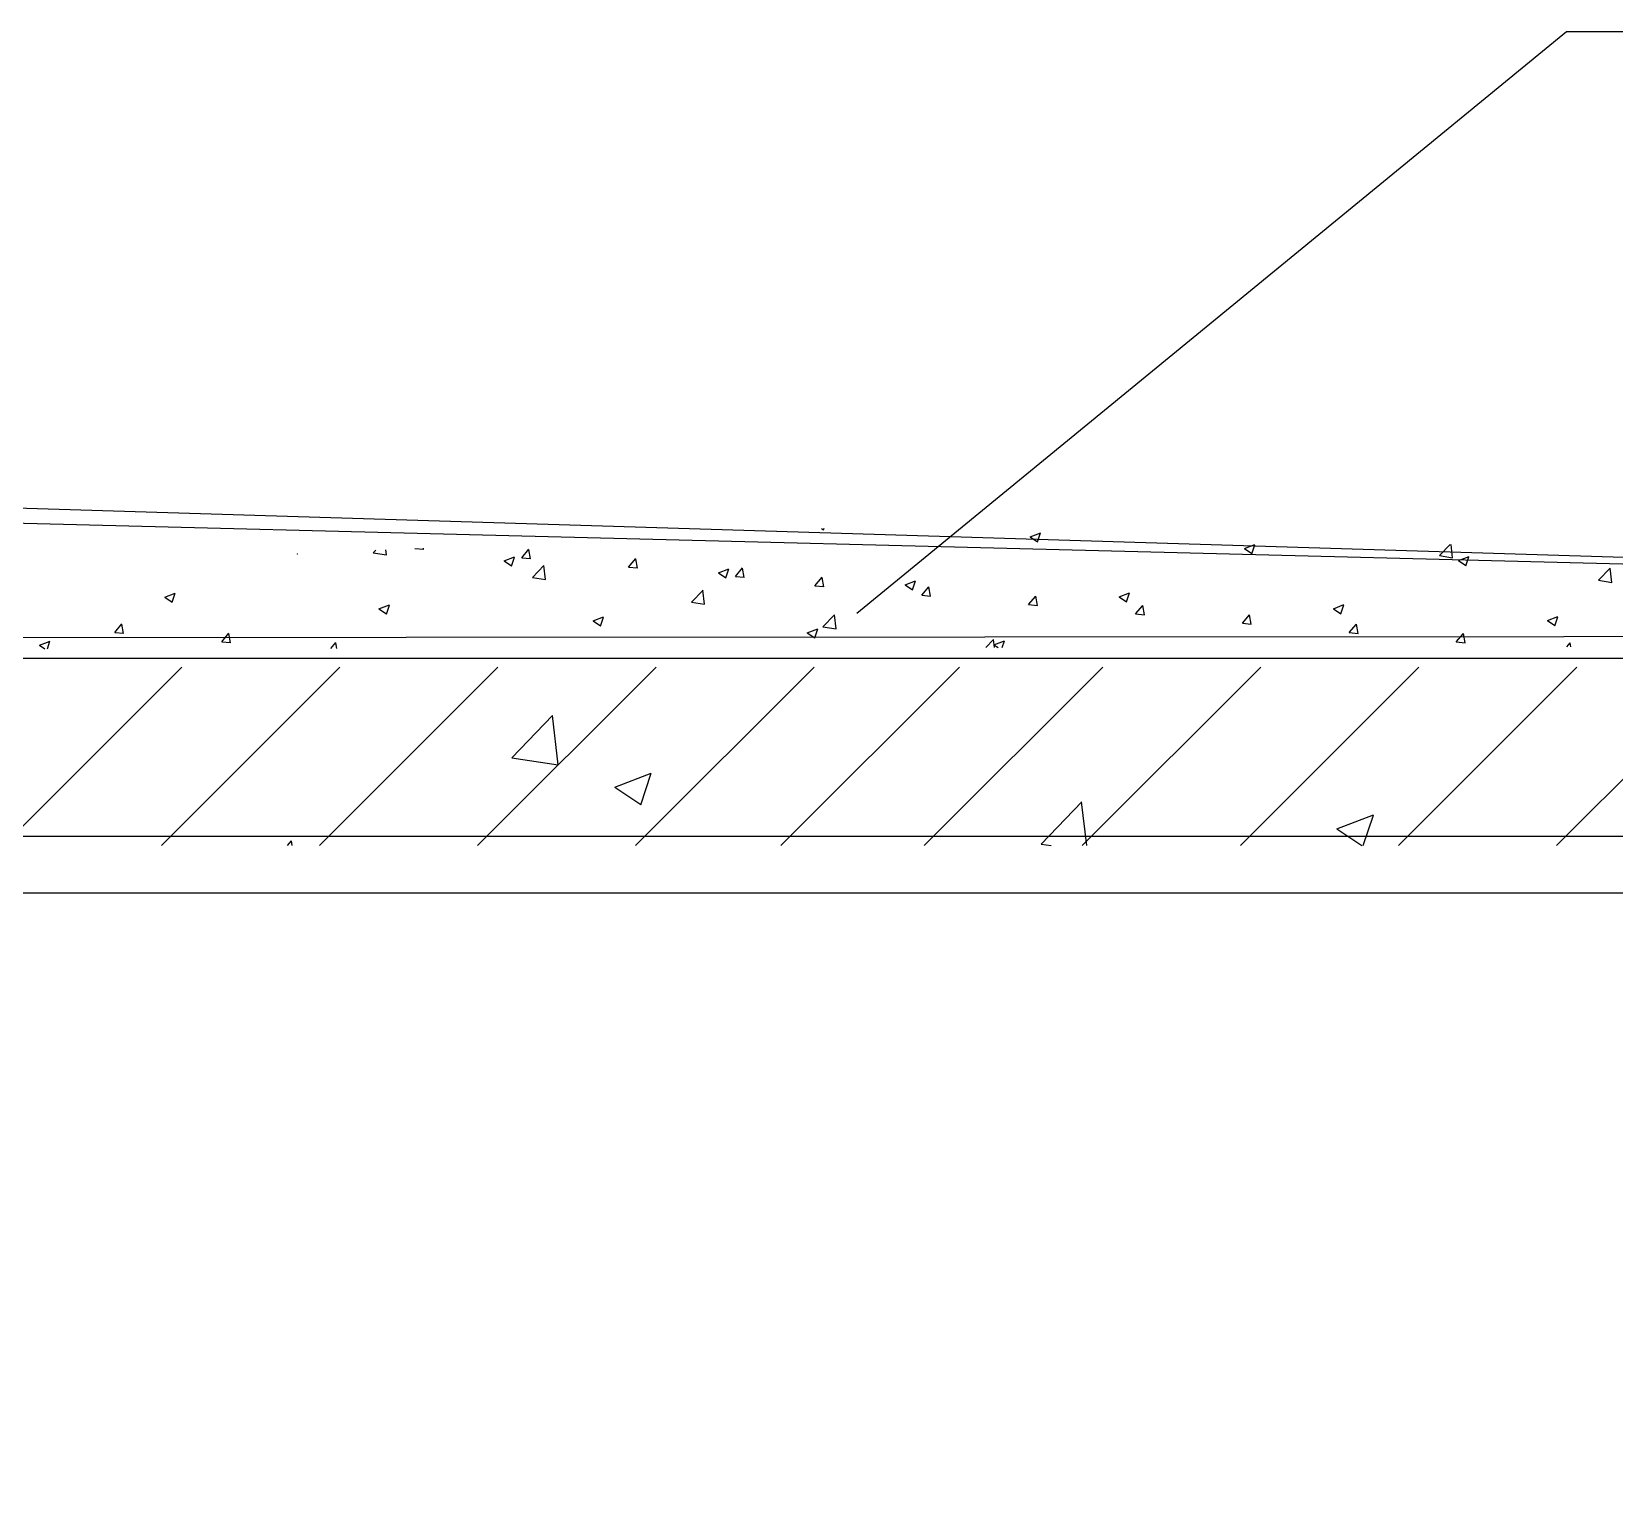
# Model space of a CAD drawing. Header units: metres. Extents: x 169789 to 254571, y -54633 to 5590.
# Drawn here: x 240815 to 242939, y -11497 to -9517 of the extents above; entities that cross this region are included whole.
import ezdxf

# ---------------------------------------------------------------- set-up
doc = ezdxf.new("R2010")
doc.units = ezdxf.units.M
doc.layers.add('DIM', color=3, linetype='Continuous')
doc.layers.add('WALL', color=40, linetype='Continuous')

msp = doc.modelspace()

# ---------------------------------------------------------------- linework, layer by layer
at = {"layer": 'DIM'}
for p, q in [((241922.97, -10297.57), (242875.4, -9517.17)), ((242875.4, -9517.17), (245367.8, -9517.17)), ((239195.8, -10136.15), (244480.59, -10269.9)), ((241875.17, -10183.69), (241878.02, -10185.62)), ((241877.99, -10185.74), (241878.74, -10183.53)), ((242155.5, -10194.92), (242169.51, -10189.55)), ((242155.5, -10194.92), (242165.45, -10201.63)), ((242165.42, -10201.76), (242169.48, -10189.68)), ((241273.88, -10216.49), (241277.1, -10213.13)), ((241273.88, -10216.49), (241291.67, -10219.25)), ((241291.64, -10219.35), (241290.84, -10212.49)), ((241329.6, -10210.7), (241341.47, -10211.73)), ((241341.44, -10211.86), (241341.12, -10210.16)), ((241472.97, -10223.24), (241482.61, -10211.75)), ((241484.89, -10224.41), (241482.58, -10211.88)), ((242442.93, -10210.94), (242456.93, -10205.57)), ((242442.93, -10210.94), (242452.88, -10217.65)), ((242452.85, -10217.78), (242456.9, -10205.69)), ((242704.63, -10220.29), (242719.08, -10205.23)), ((242722.38, -10223.15), (242720.3, -10205.28)), ((241171.88, -10218.01), (241172, -10218.09)), ((241171.97, -10218.22), (241172.05, -10218)), ((241449.48, -10227.4), (241463.48, -10222.02)), ((241449.48, -10227.4), (241459.43, -10234.11)), ((241459.4, -10234.23), (241463.45, -10222.15)), ((241472.97, -10223.24), (241484.92, -10224.28)), ((241487.33, -10249.59), (241502.91, -10233.36)), ((241505.08, -10252.45), (241502.87, -10233.46)), ((241616.42, -10235.79), (241626.06, -10224.3)), ((241616.42, -10235.79), (241628.37, -10236.83)), ((241628.34, -10236.96), (241626.03, -10224.43)), ((241759.87, -10248.34), (241769.51, -10236.85)), ((241771.79, -10249.51), (241769.48, -10236.98)), ((242704.63, -10220.29), (242722.41, -10223.05)), ((242730.35, -10226.96), (242744.36, -10221.58)), ((242730.35, -10226.96), (242740.3, -10233.67)), ((242740.27, -10233.8), (242744.33, -10221.71)), ((242918.08, -10253.39), (242933.65, -10237.16)), ((242935.83, -10256.25), (242933.62, -10237.26)), ((241487.33, -10249.59), (241505.12, -10252.35)), ((241736.91, -10243.41), (241750.91, -10238.04)), ((241736.91, -10243.41), (241746.86, -10250.12)), ((241746.83, -10250.25), (241750.88, -10238.16)), ((241759.87, -10248.34), (241771.82, -10249.39)), ((241866.45, -10260.89), (241876.09, -10249.4)), ((241878.37, -10262.06), (241876.06, -10249.53)), ((241987.46, -10259.43), (242001.46, -10254.06)), ((241997.38, -10266.27), (242001.43, -10254.18)), ((242918.08, -10253.39), (242935.86, -10256.15)), ((240994.01, -10275.88), (241008.01, -10270.51)), ((240994.01, -10275.88), (241003.96, -10282.59)), ((241003.93, -10282.72), (241007.98, -10270.64)), ((241700.78, -10282.7), (241716.35, -10266.46)), ((241718.53, -10285.56), (241716.32, -10266.56)), ((241866.45, -10260.89), (241878.4, -10261.94)), ((241987.46, -10259.43), (241997.41, -10266.14)), ((242009.9, -10273.44), (242019.54, -10261.95)), ((242009.9, -10273.44), (242021.85, -10274.49)), ((242021.82, -10274.61), (242019.51, -10262.08)), ((242153.35, -10285.99), (242162.99, -10274.5)), ((242165.28, -10287.16), (242162.96, -10274.63)), ((242274.88, -10275.45), (242288.89, -10270.07)), ((242274.88, -10275.45), (242284.83, -10282.16)), ((242284.8, -10282.29), (242288.86, -10270.2)), ((241281.44, -10291.9), (241295.44, -10286.53)), ((241281.44, -10291.9), (241291.39, -10298.61)), ((241291.35, -10298.74), (241295.41, -10286.65)), ((241700.78, -10282.7), (241718.56, -10285.46)), ((241877.35, -10315.8), (241892.93, -10299.57)), ((241895.11, -10318.66), (241892.9, -10299.67)), ((242153.35, -10285.99), (242165.31, -10287.04)), ((242296.8, -10298.54), (242306.44, -10287.05)), ((242296.8, -10298.54), (242308.76, -10299.59)), ((242308.73, -10299.72), (242306.41, -10287.18)), ((242440.25, -10311.09), (242449.9, -10299.6)), ((242452.18, -10312.27), (242449.87, -10299.73)), ((242562.31, -10291.47), (242576.31, -10286.09)), ((242562.31, -10291.47), (242572.26, -10298.18)), ((242572.23, -10298.3), (242576.28, -10286.22)), ((240926.91, -10323.48), (240936.55, -10311.98)), ((240938.83, -10324.65), (240936.52, -10312.11)), ((241568.86, -10307.92), (241582.87, -10302.54)), ((241568.86, -10307.92), (241578.81, -10314.63)), ((241578.78, -10314.76), (241582.84, -10302.67)), ((241856.29, -10323.94), (241870.29, -10318.56)), ((241866.21, -10330.77), (241870.26, -10318.69)), ((241877.35, -10315.8), (241895.14, -10318.56)), ((242440.25, -10311.09), (242452.21, -10312.14)), ((242583.71, -10323.64), (242593.35, -10312.15)), ((242595.63, -10324.82), (242593.32, -10312.28)), ((242849.74, -10307.48), (242863.74, -10302.11)), ((242849.74, -10307.48), (242859.68, -10314.19)), ((242859.65, -10314.32), (242863.71, -10302.24)), ((240825.97, -10340.39), (240839.97, -10335.01)), ((240825.97, -10340.39), (240833.12, -10345.22)), ((240836.56, -10345.21), (240839.94, -10335.14)), ((240926.91, -10323.48), (240938.86, -10324.52)), ((241070.36, -10336.03), (241080, -10324.54)), ((241070.36, -10336.03), (241082.31, -10337.07)), ((241082.28, -10337.2), (241079.97, -10324.66)), ((241217.03, -10344.75), (241223.45, -10337.09)), ((241224.81, -10344.74), (241223.42, -10337.21)), ((241856.29, -10323.94), (241866.24, -10330.65)), ((242095.86, -10343.63), (242106.38, -10332.67)), ((242107.61, -10343.61), (242106.34, -10332.77)), ((242106.84, -10339.95), (242120.84, -10334.58)), ((242106.84, -10339.95), (242112.26, -10343.61)), ((242117.83, -10343.6), (242120.81, -10334.71)), ((242583.71, -10323.64), (242595.66, -10324.69)), ((242727.16, -10336.19), (242736.8, -10324.7)), ((242727.16, -10336.19), (242739.11, -10337.24)), ((242739.08, -10337.37), (242736.77, -10324.83)), ((242875.7, -10342.68), (242880.25, -10337.25)), ((242881.2, -10342.67), (242880.22, -10337.38)), ((240777.36, -10609.48), (241016.85, -10369.98)), ((240989.49, -10609.48), (241228.99, -10369.98)), ((241201.62, -10609.48), (241441.12, -10369.98)), ((241413.75, -10609.48), (241653.25, -10369.98)), ((241625.89, -10609.48), (241865.38, -10369.98)), ((241820.87, -10609.48), (242060.36, -10369.98)), ((242013.27, -10609.48), (242252.77, -10369.98)), ((242225.41, -10609.48), (242464.9, -10369.98)), ((242437.54, -10609.48), (242677.03, -10369.98)), ((242649.67, -10609.48), (242889.17, -10369.98)), ((242861.8, -10609.48), (243101.3, -10369.98)), ((241459.8, -10491.48), (241514.32, -10434.66)), ((241522.03, -10501.24), (241514.29, -10434.76)), ((241459.8, -10491.48), (241522.06, -10501.14)), ((241597.95, -10530.99), (241646.96, -10512.17)), ((241632.74, -10554.6), (241646.93, -10512.3)), ((241597.95, -10530.99), (241632.77, -10554.47)), ((242169.99, -10607.35), (242224.52, -10550.52)), ((242231.33, -10609.48), (242224.48, -10550.62)), ((242567.06, -10587.05), (242616.08, -10568.24)), ((242602.25, -10609.48), (242616.05, -10568.36)), ((242567.06, -10587.05), (242600.32, -10609.48)), ((241158.56, -10609.48), (241164.03, -10602.96)), ((241165.18, -10609.48), (241164, -10603.09)), ((242169.99, -10607.35), (242183.74, -10609.48)), ((234490.5, -10672.7), (243526.72, -10672.7))]:
    msp.add_line(p, q, dxfattribs=at)
at = {"layer": 'WALL'}
for points in [[(233548.68, -10334.67), (233548.68, -10285.77), (239247.58, -10108.93), (244425.04, -10267.43), (244425.04, -10328.55)], [(234414.1, -11497.41), (233742.91, -11497.41), (233742.91, -10629.18), (233551.15, -10629.18), (233551.15, -10357.74), (244419.27, -10357.74), (244419.27, -10629.18), (244275.44, -10629.18), (244275.44, -11497.41), (243604.25, -11497.41), (243604.25, -10597.24), (234412.84, -10597.24)]]:
    msp.add_lwpolyline(points, close=True, dxfattribs=at)

doc.saveas('drawing.dxf')
